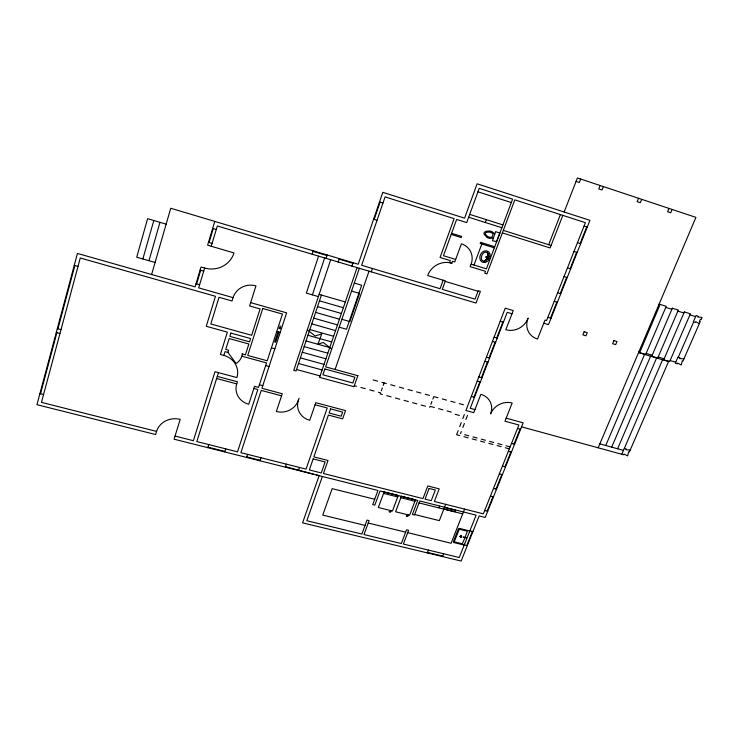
<?xml version="1.0" encoding="UTF-8"?>
<svg xmlns="http://www.w3.org/2000/svg" width="739" height="739" viewBox="0 0 739 739"><rect width="100%" height="100%" fill="white"/><g stroke="black" fill="none" stroke-linecap="round" stroke-linejoin="round"><path stroke-width="1.11" d="M487.879 259.038C486.391 260.424 487.731 257.625 487.648 259.26M488.849 256.119L488.442 256.341M487.758 254.669L489.467 253.643M499.832 233.099L495.62 231.621L492.507 240.72L496.59 241.653L499.795 233.247M483.934 261.606L484.137 261.329A2.614 2.448 -39.9 0 0 485.486 260.59M461.487 536.366C459.593 534.703 460.194 538.897 461.626 536.523M461.247 536.948L461.284 535.886L460.064 536.338M487.426 256.821L487.712 255.555A5.598 5.238 -40.2 0 0 487.731 254.096A3.362 3.15 -40.4 0 0 487.278 252.849A1.376 1.284 -40.7 0 0 486.604 252.341L486.16 252.202A2.005 1.875 -40.6 0 0 485.061 252.193A3.519 3.298 -40.4 0 0 483.74 252.867A5.062 4.739 -40.3 0 0 482.659 254.013A7.187 6.716 -40.3 0 0 481.375 257.449A5.062 4.73 -40.2 0 0 481.468 258.955A3.519 3.289 -40 0 0 482.068 260.211A2.005 1.875 -39.8 0 0 482.946 260.812L483.389 260.941A1.376 1.284 -39.8 0 0 484.267 260.913A3.362 3.15 -40 0 0 485.449 260.174A5.589 5.238 -40 0 0 486.41 259.019L487.038 257.856M40.525 393.776L56.885 332.698M57.938 328.781L74.879 265.532M488.996 256.147L488.442 256.488L488.303 255.971M142.849 258.964L153.814 220.508M148.982 260.719L159.984 222.328M151.615 274.502L170.737 208.25L358.221 264.257L382.793 192.334L464.591 218.153L477.126 183.799L589.934 220.361L548.495 324.643L543.765 323.229M214.763 221.404L207.604 245.191L233.995 252.941A23.86 22.863 11.3 0 1 204.648 268.026L201.045 266.991L195.068 286.843L77.438 253.44L36.95 404.686L155.624 434.541L156.566 431.41A19.112 17.256 0.4 0 1 180.187 419.373L174.09 439.188L313.17 474.17M196.602 283.905L200.703 270.289M209.072 242.484L213.257 228.573M204.648 268.026L198.652 287.859L233.053 297.632A18.318 17.394 -1.1 0 1 255.953 285.891L249.597 305.955L260.091 308.93L251.657 335.294L210.818 323.968L219.03 297.3L232.009 300.976L233.053 297.632M211.215 246.253L217.34 225.986L476.045 303.055L480.378 291.397L478.207 290.741L475.048 299.147L442.273 289.355L445.377 280.866L427.669 275.545A19.122 17.995 -34.1 0 1 451.834 263.213L452.545 261.273L454.753 261.948L461.404 243.815A16.886 15.916 -37.6 0 1 471.131 264.183L470.18 266.659L485.495 271.333L484.775 273.254L486.946 273.92L514.806 199.853L585.399 222.67L546.611 320.523L545.031 320.052L537.512 339.044A17.551 15.953 -37.4 0 1 527.942 318.518L528.154 317.982M218.458 372.641L196.814 441.562L237.524 451.834L257.846 389.508L253.865 388.455M175.051 436.075L193.387 440.693L214.984 371.717L236.896 377.574A19.279 17.856 -0.8 0 0 223.871 355.413L225.062 351.625L227.963 352.411L236.11 363.533A14.512 13.542 -0.9 0 0 241.847 356.189L242.531 354.036M227.963 352.411L228.647 350.24L225.737 349.455L229.155 338.564L248.877 343.995L245.413 354.822L241.958 353.879M207.779 447.658L208.758 444.573M241.847 356.189L266.52 362.914L258.53 387.393L254.558 386.331L248.738 404.251A17.838 16.489 -5.3 0 1 236.739 383.892L237.422 381.767L217.284 376.391M224.73 451.926L225.718 448.85M278.169 331.497L274.742 342L275.601 342.24L279.037 331.737M279.12 328.587L279.296 328.042M279.425 327.663L279.573 327.192M279.952 326.038L280.811 326.287M279.989 328.827L280.164 328.282M280.284 327.904L280.441 327.432M312.172 254.234L313.299 250.835M246.595 457.423L247.593 454.374M318.564 256.137L306.343 293.106L318.389 296.598M312.375 294.861L324.633 257.948M326.084 258.382L327.211 254.992M259.943 460.785L260.959 457.737M330.702 259.758L293.762 370.331L296.025 370.95L321.419 295.046M338.185 261.985L339.321 258.604M250.65 302.63L286.621 312.846L261.939 388.308L282.28 393.73L276.358 411.503A17.69 16.341 -8.5 0 0 298.38 400.307L299.092 398.219M351.94 266.086L353.085 262.714M285.337 467.168L286.363 464.147M357.076 267.61L319.581 377.361L353.944 386.728L357.907 375.449M374.183 219.4L380.086 202.126M359.357 268.294L325.622 366.867L357.815 375.717M298.473 470.475L299.507 467.464M335.1 369.472L369.02 271.167M371.283 271.85L372.438 268.497M322.38 476.489L306.814 520.736L361.879 534.029L367.015 520.108L369.112 520.616L363.976 534.537L401.323 543.553L406.561 529.78L408.621 530.288L403.383 544.043L459.252 557.529L476.128 515.166L419.789 500.987L414.459 514.981L412.39 514.464L417.711 500.469L380.04 490.992L374.821 505.134L372.715 504.617L377.934 490.465L316.421 474.992M381.333 390.765L382.359 387.901M383.236 385.444L384.132 382.95M443.169 280.201L440.065 288.7L361.639 265.273L385.065 196.907L454.125 218.652L440.065 257.458L450.328 260.599L449.617 262.539L451.834 263.213M485.32 222.494L486.373 219.668M473.976 265.052L481.819 243.962M390.645 510.557L390.284 511.527L389.065 511.748L390.626 512.136L391.171 510.686M429.738 407.365L430.116 406.339L434.375 407.503M430.883 404.298L431.936 401.471M432.842 399.051L433.765 396.594L438.024 397.767M488.045 258.465L488.636 256.895L486.853 256.784L486.558 257.569L488.045 258.465L486.244 257.384L486.474 256.756L488.636 256.895M407.826 514.797L407.457 515.757L406.238 515.979L407.789 516.367L408.344 514.926M458.143 430.698L456.6 434.717L459.732 435.557M459.686 426.68L461.238 422.643M462.79 418.607L464.351 414.551M473.93 397.203L479.86 381.795M481.449 377.657L487.444 362.092M489.052 357.916L495.112 342.175M496.737 337.954L502.862 322.056M460.508 433.553L461.284 431.548M462.826 427.53L464.378 423.493M465.939 419.456L467.501 415.41M445.663 504.331L439.326 520.625L414.644 514.501M427.345 552.911L428.435 550.093M548.68 244.701L560.402 214.587M562.832 215.372L550.13 247.953L502.372 232.905M564.153 212.001L577.427 177.951L695.926 217.368L598.156 447.797M580.678 179.041L579.339 182.468L576.087 181.388M442.541 556.569L443.64 553.76M464.572 509.106L451.104 543.257L407.716 532.662M460.148 536.523L460.591 537.105L461.053 535.932M600.133 185.507L598.784 188.916L602.008 189.988L603.357 186.579M550.5 318.13L556.846 302.149M560.254 293.568L566.684 277.384M570.129 268.691L576.651 252.295M580.143 243.491L586.748 226.873M464.859 537.853L462.383 543.802L454.236 541.798L459.252 529.189L467.399 531.202L465.108 537.244M466.789 545.539L472.415 531.443M487.195 511.139L492.95 496.774M496.045 489.061L501.873 474.521M505.005 466.725L510.908 452M514.067 444.102L520.044 429.193M638.533 198.283L637.157 201.645L640.325 202.698L641.701 199.336M668.98 208.407L667.594 211.742L670.716 212.777L672.111 209.451M605.749 445.515L644.574 354.415M611.68 447.141L650.597 356.207M617.582 448.767L656.592 357.999M621.804 454.263L662.578 359.773M668.675 361.269L629.36 452L628.621 451.797L627.679 455.871L624.076 454.079L623.762 454.799L521.558 426.837M678.282 357.233L693.662 321.918M488.165 255.916L488.996 255.943M487.481 252.119L487.454 252.452A2.614 2.448 -40.5 0 1 488.036 253.791M485.856 259.74L486.521 261.504M486.327 257.468L485.671 256.821L486.622 256.766M493.107 238.106L490.012 238.364A8.997 8.443 -44 0 1 486.992 237.422L484.091 234.217A3.168 2.974 -43.3 0 1 484.045 232.896A3.224 3.021 -43.1 0 1 485.163 231.75L485.588 231.501A4.258 3.991 -43 0 1 486.29 231.224L489.394 230.974A8.97 8.406 -42.5 0 1 492.414 231.926L494.696 233.866M427.521 552.439L442.726 556.097M365.066 525.401L322.74 515.101L332.153 488.645L374.691 499.259M464.277 544.929L467.288 545.668M368.225 523.027L405.656 532.163M460.194 536.366L461.45 536.68M469.893 530.814L472.914 531.563M156.566 431.41L41.458 402.376L80.265 257.994L215.474 296.293L206.264 326.296L227.372 332.134L220.388 354.461L223.871 355.413M207.945 447.141L224.896 451.409M246.761 456.914L260.11 460.277M285.503 466.669L319.137 475.667L302.584 522.87L461.145 561.049L479.158 515.924L485.218 517.448L523.166 422.837L506.178 418.172M439.557 506.224L439.003 507.675M444.453 507.462L455.603 510.261L455.039 511.702L443.89 508.903M383.559 493.384L397.73 496.95M400.871 497.716L414.939 501.245M419.05 502.926L462.688 513.882M39.915 393.619L43.564 394.552M484.673 510.492L487.703 511.259M490.419 496.118L493.458 496.904M493.504 488.405L496.553 489.2M499.333 473.856L502.381 474.66M502.455 466.05L505.513 466.854M216.61 378.525L236.739 383.892M281.577 395.827L261.246 390.414L240.886 452.674L306.057 469.117L327.238 407.993L315.073 404.75M463.907 436.675L468.073 437.793M472.239 438.911L476.387 440.019M480.535 441.137L484.673 442.245M488.802 443.345L492.922 444.453M497.042 445.552L501.144 446.652M505.245 447.751L509.337 448.85M57.319 328.615L61.023 329.603M259.398 384.751L262.807 385.666M508.349 451.317L511.416 452.139M56.266 332.532L59.97 333.52M511.517 443.409L514.584 444.241M464.683 434.68L468.849 435.798M473.015 436.915L477.172 438.024M481.311 439.142L485.449 440.25M489.587 441.359L493.707 442.467M497.827 443.576L501.929 444.675M506.03 445.774L510.132 446.873M265.643 365.593L269.07 366.516M517.485 428.5L520.561 429.341M296.505 369.491L320.079 375.92M354.314 385.675L356.512 386.275M360.909 387.476L365.297 388.668M369.676 389.869L374.045 391.06M378.405 392.243L380.585 392.843L380.206 393.878L382.386 394.469M438.624 408.658L442.864 409.812M447.095 410.967L451.326 412.122M386.728 395.651L391.07 396.834M395.393 398.016L399.716 399.189M404.03 400.362L408.334 401.536M412.63 402.709L416.916 403.873M421.193 405.037L425.47 406.201M455.159 414.293L459.372 415.438M300.394 357.888L324.015 364.392M624.316 448.434L626.284 448.979L625.961 449.709L630.201 450.051M373.204 379.948L377.583 381.148M381.952 382.349L386.312 383.55M390.672 384.751L395.014 385.943M399.356 387.134L403.679 388.326M408.002 389.508L412.316 390.7M416.62 391.882L420.916 393.065M425.211 394.238L429.488 395.42M442.282 398.94L446.532 400.104M450.781 401.268L455.012 402.432M459.242 403.596L463.455 404.76M474.955 409.6L470.235 408.307L507.203 312.338L512.007 313.77M599.809 443.88L623.476 450.384M298.519 363.496L322.112 369.962M471.297 396.473L474.456 397.342M302.279 352.254L325.927 358.803M271.425 347.847L274.862 348.799M304.163 346.619L327.839 353.196M477.218 381.047L480.387 381.943M307.96 335.275L331.691 341.935M276.737 331.58L280.183 332.541M306.057 340.956L329.76 347.57M478.807 376.918L481.985 377.814M309.863 329.585L333.622 336.282M74.251 265.356L78.001 266.409M313.696 318.139L337.501 324.911M339.201 327.183L346.508 329.261L361.676 285.217L354.304 283.046M311.775 323.867L335.561 330.601M341.898 319.303L349.852 321.585L359.551 293.411L351.561 291.074M315.618 312.394L339.45 319.211M484.802 361.334L487.98 362.239M196.001 283.739L199.595 284.755M200.103 270.123L203.696 271.158M317.548 306.63L341.409 313.484M486.401 357.159L489.587 358.064M155.088 262.465L136.706 257.2L147.624 218.679L166.146 224.148M319.128 294.39L345.335 301.983M319.479 300.847L343.367 307.738M494.077 337.178L497.273 338.111M492.46 341.409L495.647 342.333M208.472 242.309L212.084 243.371M212.656 228.397L216.278 229.478M500.192 321.262L503.398 322.213M313.105 251.399L327.026 255.555M339.127 259.167L352.891 263.278M639.096 351.311L640.103 351.607L659.687 305.484L658.671 305.17M646.145 353.408L652.204 355.21M658.163 356.992L664.139 358.775M670.107 360.549L675.751 362.23M638.662 352.337L645.701 354.434L666.227 306.315L659.123 304.117M638.542 352.623L668.555 361.556M445.183 281.383L478.013 291.249M547.867 317.345L551.017 318.287M683.908 358.914L679.621 358.498L679.954 357.731L677.968 357.14L675.307 363.246L677.293 363.837L677.626 363.08L681.247 365.02L682.282 360.734L683.021 360.955L700.23 321.585L699.482 321.354L700.396 319.276L701.145 319.507L702.05 317.428L697.727 316.966L698.059 316.19L696.064 315.571L693.348 321.816L695.344 322.435L695.685 321.65L699.325 323.664M554.204 301.346L557.372 302.306M455.667 259.454L443.474 255.722L456.647 219.446L466.688 222.605L479.223 188.353L512.598 199.142L486.419 268.867L471.094 264.174M557.612 292.764L560.781 293.734M665.774 307.369L671.88 309.262M677.885 311.119L683.917 312.985M689.93 314.851L695.611 316.615M564.033 276.562L567.21 277.55M373.601 219.224L377.056 220.287M567.478 267.869L570.665 268.857M451.612 233.302L461.635 236.425L461.219 237.552L451.206 234.429M494.724 246.734L480.581 242.327L480.165 243.445L494.308 247.851M379.504 201.941L382.968 203.022M469.699 214.384L502.917 224.915M468.655 217.229L501.864 227.723M573.991 251.454L577.177 252.461M503.324 230.383L551.1 245.468M577.482 242.641L580.678 243.658M477.957 191.807L511.314 202.56M584.078 226.014L587.274 227.039M307.304 329.797L315.137 335.996L321.779 333.871L317.927 344.272L323.294 342.462L331.691 349.113M485.837 234.928L487.675 236.498A7.196 6.753 -43.9 0 0 490.086 237.256L492.008 237.182L493.209 233.986L491.731 232.85A7.178 6.725 -42.6 0 0 489.32 232.083L486.816 232.295A2.494 2.337 -43.1 0 0 485.357 233.302M527.942 318.518A17.644 16.212 -36.3 0 1 505.836 329.733L513.245 310.556L505.227 308.163L465.912 410.496L473.773 412.648L480.867 394.312A17.117 15.473 -27.3 0 1 490.613 413.905A17.015 15.251 -29 0 1 512.173 403.023L504.977 421.193L518.88 424.999L483.334 513.836L434.347 501.476L439.197 488.876L427.798 485.957L422.967 498.603L323.433 473.496L328.005 460.489L313.863 456.878L328.393 415.069L342.647 418.847L345.547 410.607L315.784 402.672L309.752 420.279A17.533 16.147 -12.3 0 1 298.38 400.307M464.572 544.144A1.09 0.951 -21.9 0 1 463.187 544.837L454.115 542.62A1.099 0.951 -21.4 0 1 453.469 541.428L458.319 529.161A1.099 0.961 -22 0 1 459.704 528.468L468.803 530.722A1.099 0.951 -22.5 0 1 469.441 531.914M485.846 234.919A2.494 2.346 -43.3 0 1 485.347 233.312M463.214 537.114L466.392 537.789L463.214 537.114M230.873 333.104L229.847 336.384L249.57 341.824L250.613 338.554L230.873 333.104M262.77 308.486L247.722 355.45L267.213 360.771L282.446 314.066L262.77 308.486M324.892 368.983L322.897 374.802L352.845 382.987L354.877 377.213L324.892 368.983M313.16 458.901L309.327 469.939L321.262 472.951L325.132 461.949L313.16 458.901M330.545 408.87L329.104 413.009L341.187 416.214L342.628 412.094L330.545 408.87M384.104 491.925L378.331 507.508L392.464 511.009L398.275 495.49L384.104 491.925M401.416 496.257L395.596 511.767L409.618 515.24L415.484 499.795L401.416 496.257M429.128 488.442L425.045 499.13L431.243 500.691L435.345 490.022L429.128 488.442M584.133 331.737L582.859 334.878L585.953 335.802L587.237 332.661L584.133 331.737M613.915 340.633L612.622 343.746L615.679 344.651L616.982 341.538L613.915 340.633M672.333 308.209L651.761 356.235L657.719 358.009L678.337 310.075L672.333 308.209M684.36 311.941L663.696 359.791L669.663 361.565L690.383 313.807L684.36 311.941M484.812 262.382A5.312 4.97 -40.1 0 0 486.835 261.634A6.124 5.736 -40.1 0 0 488.507 260.165A7.168 6.706 -40.2 0 0 490.151 255.805A6.124 5.736 -40.2 0 0 489.809 253.708A5.312 4.97 -40.3 0 0 488.701 251.99A4.406 4.12 -40.4 0 0 485.181 250.9A5.312 4.97 -40.3 0 0 483.149 251.648A6.124 5.727 -40.3 0 0 481.477 253.117A7.159 6.697 -40.3 0 0 479.842 257.495A6.124 5.727 -40.2 0 0 480.193 259.592A5.302 4.97 -40.1 0 0 481.301 261.301A4.397 4.111 -40 0 0 484.812 262.382"/></g></svg>
